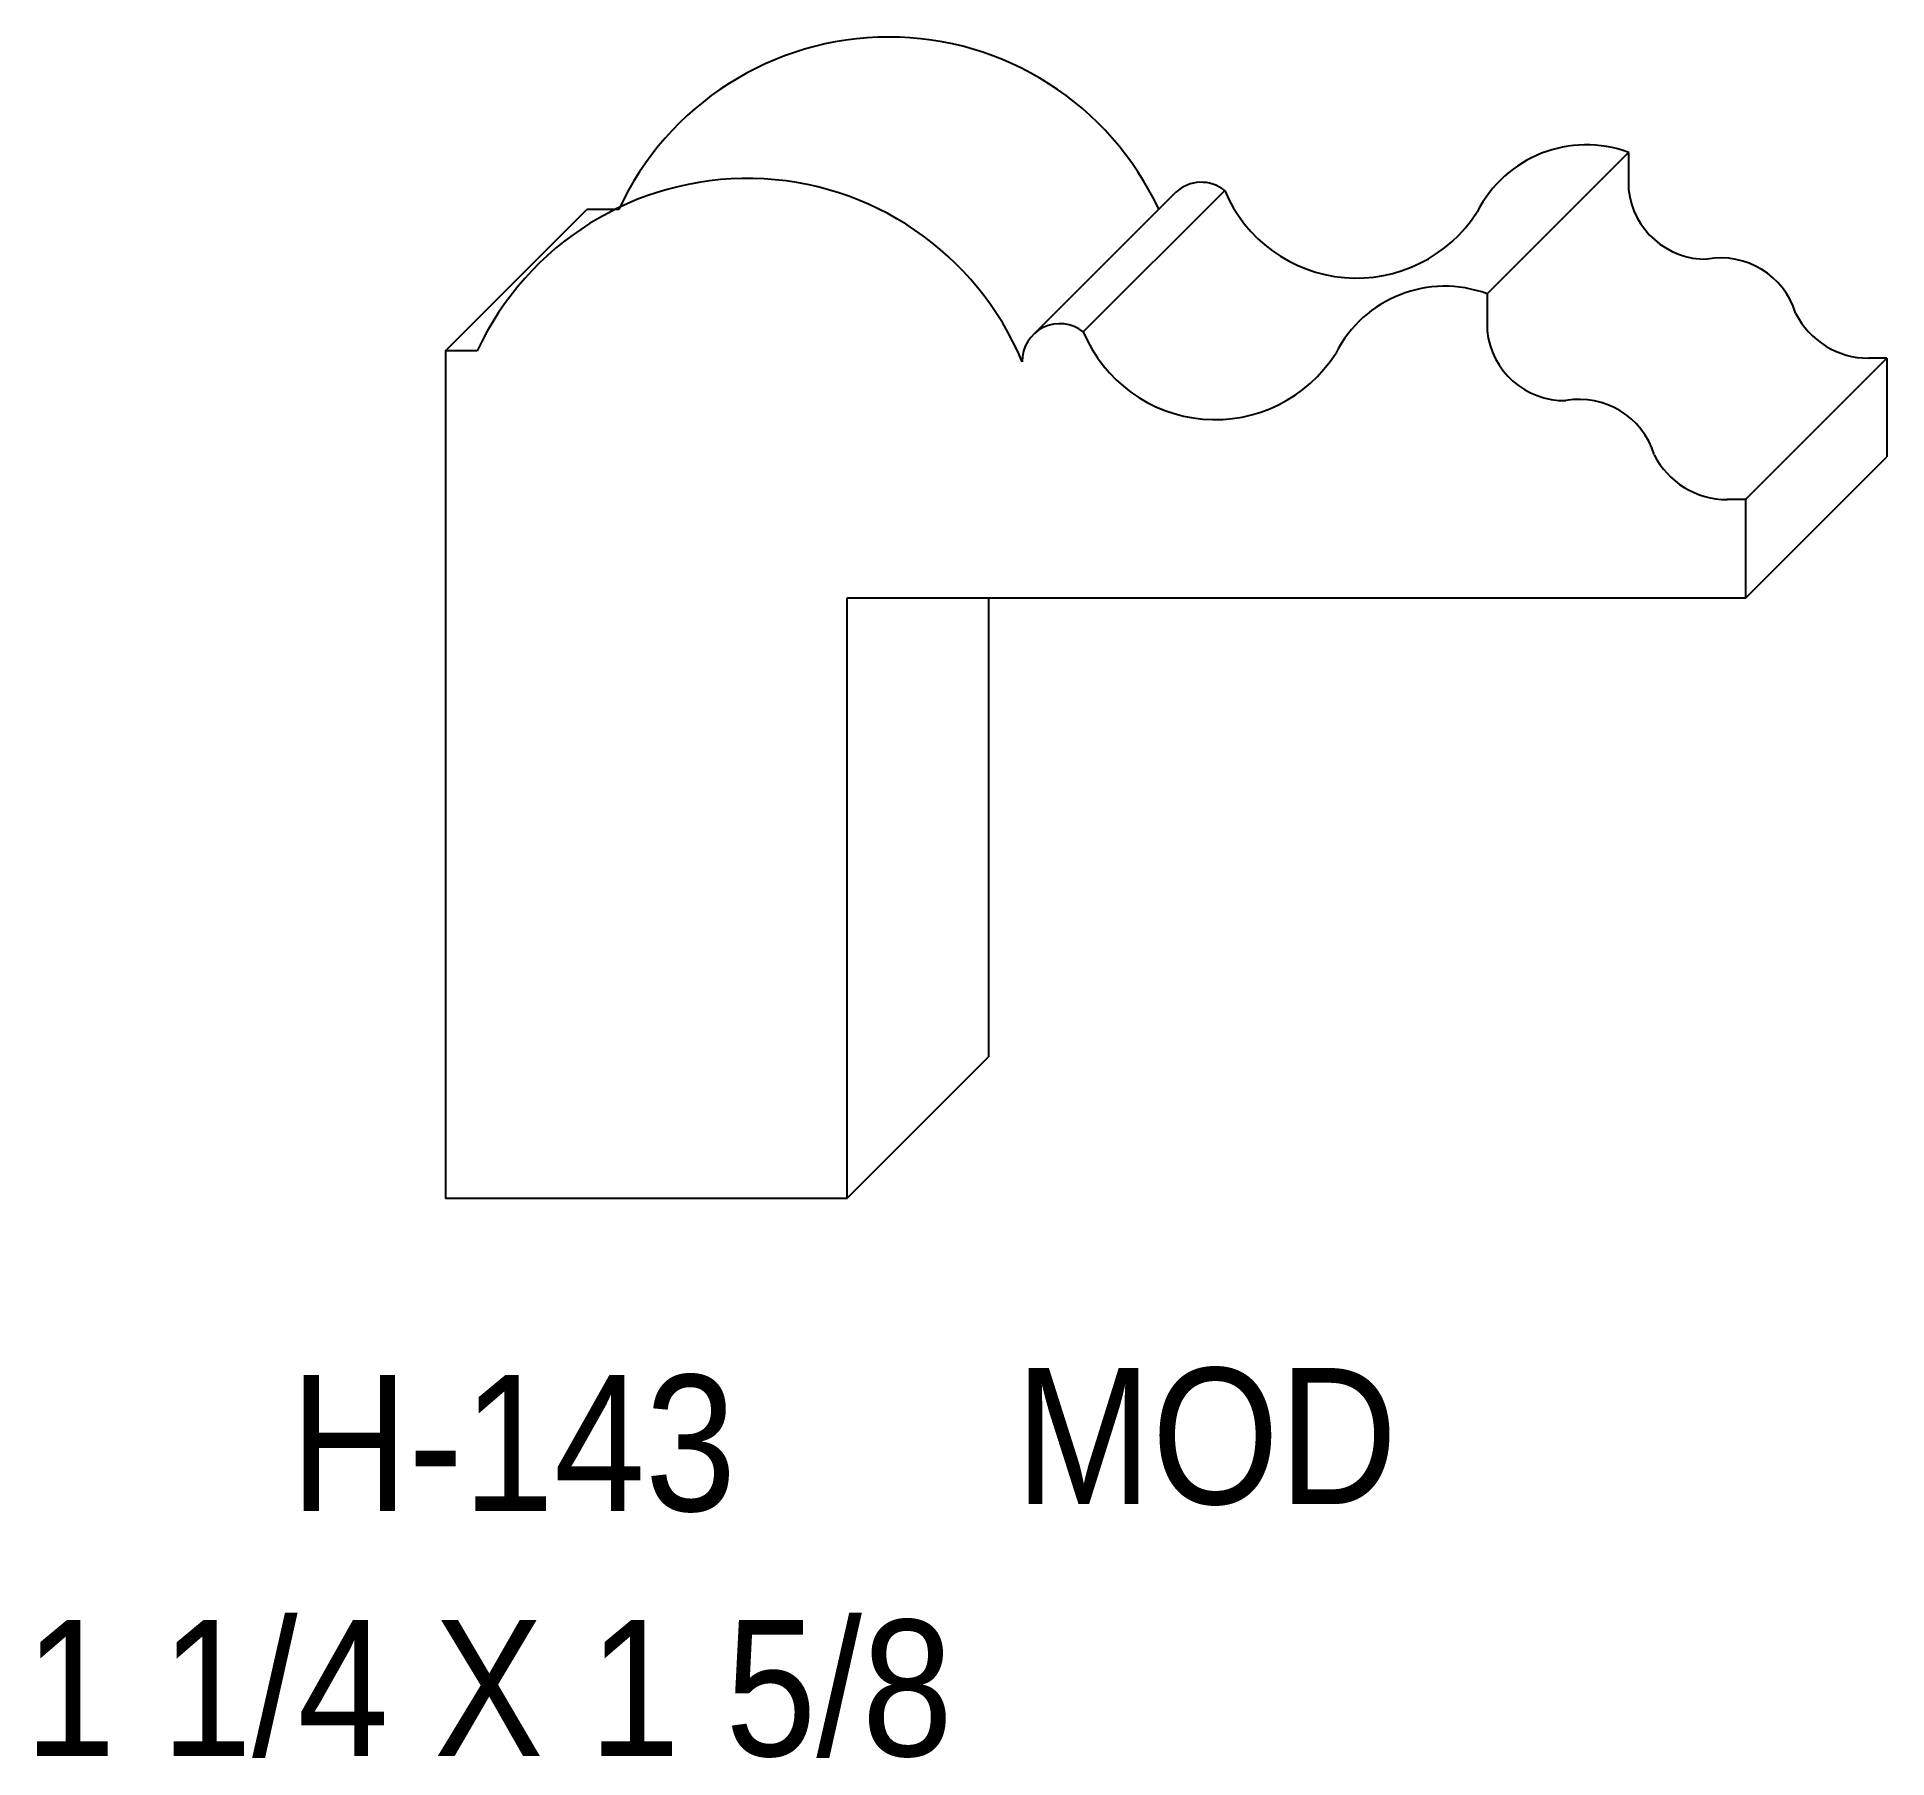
# Model space of a CAD drawing. Extents: x 75.96 to 78.27, y 138.45 to 140.6.
import ezdxf

# ---------------------------------------------------------------- set-up
doc = ezdxf.new("R2010")
doc.units = 0
doc.header["$LTSCALE"] = 5
doc.layers.add('PROFILE', color=7, linetype='CONTINUOUS')
doc.styles.add('TXT', font='TXT', dxfattribs={"height": 3.5})

msp = doc.modelspace()

# ---------------------------------------------------------------- linework, layer by layer
at = {"layer": 'PROFILE', "color": 1, "linetype": 'CONTINUOUS'}
for p, q in [((77.7737, 140.2757), (77.9504, 140.4524)), ((77.9504, 140.4524), (77.9504, 140.4063)), ((77.2689, 140.2282), (77.4457, 140.4049)), ((76.4719, 140.2044), (76.6486, 140.3812)), ((76.6885, 140.3812), (76.6486, 140.3812)), ((77.2078, 140.2259), (77.3846, 140.4026)), ((77.7737, 140.2757), (77.7737, 140.2295)), ((76.5118, 140.2044), (76.4719, 140.2044)), ((76.4719, 140.2044), (76.4719, 139.1457)), ((78.0965, 140.0187), (78.2732, 140.1955)), ((78.2732, 140.1955), (78.2503, 140.1955)), ((78.2732, 140.1955), (78.2732, 140.0723)), ((78.0965, 139.8955), (78.2732, 140.0723)), ((78.0965, 140.0187), (78.0735, 140.0187)), ((78.0965, 140.0187), (78.0965, 139.8955)), ((78.0965, 139.8955), (76.9736, 139.8955)), ((76.9736, 139.8955), (76.9736, 139.1457)), ((77.1504, 139.8955), (77.1504, 139.3224)), ((76.9736, 139.1457), (77.1504, 139.3224)), ((76.9736, 139.1457), (76.4719, 139.1457))]:
    msp.add_line(p, q, dxfattribs=at)
for centre, major_axis, start_param, end_param in [((77.0259, 140.2246), (0, 0.372), -1.135817, 1.136356), ((77.8975, 140.3091), (0.1528, 0), 1.217095, 2.673284), ((76.8492, 140.0479), (0, 0.372), -1.176108, 1.136356), ((77.4164, 140.3679), (0, 0.0472), -0.668569, 0.742468), ((77.6104, 140.474), (0, 0.1786), -4.315558, -2.137461), ((78.0471, 140.4163), (0.0973, 0), -3.037923, -1.554618), ((78.0658, 140.2232), (0.0974, 0), 0.295429, 1.747166), ((77.7207, 140.1324), (0, 0.1528), -0.353701, 1.102487), ((78.2503, 140.2978), (0, 0.1024), -4.24346, -3.141593), ((77.2397, 140.1912), (0, 0.0472), -0.668569, -4.706407), ((77.4337, 140.2972), (0, 0.1786), -4.315558, -2.137461), ((77.8704, 140.2396), (0.0973, 0), -3.037923, -1.554618), ((77.8891, 140.0465), (0, 0.0974), -1.275368, 0.176369), ((78.0735, 140.1211), (0, 0.1024), -4.24346, -3.141593)]:
    msp.add_ellipse(centre, major_axis=major_axis, ratio=1, start_param=start_param, end_param=end_param, dxfattribs=at)

# ---------------------------------------------------------------- texts
at = {"layer": 'PROFILE', "color": 1, "linetype": 'CONTINUOUS', "style": 'TXT', "width": 0.9}
for s, height, p in [('H-143', 0.16996, (76.2781, 138.7552)), ('MOD', 0.16996, (77.1841, 138.7639)), ('1 1/4 X 1 5/8', 0.169956, (75.9461, 138.4491))]:
    msp.add_text(s, height=height, dxfattribs=at).set_placement(p)

doc.saveas('drawing.dxf')
